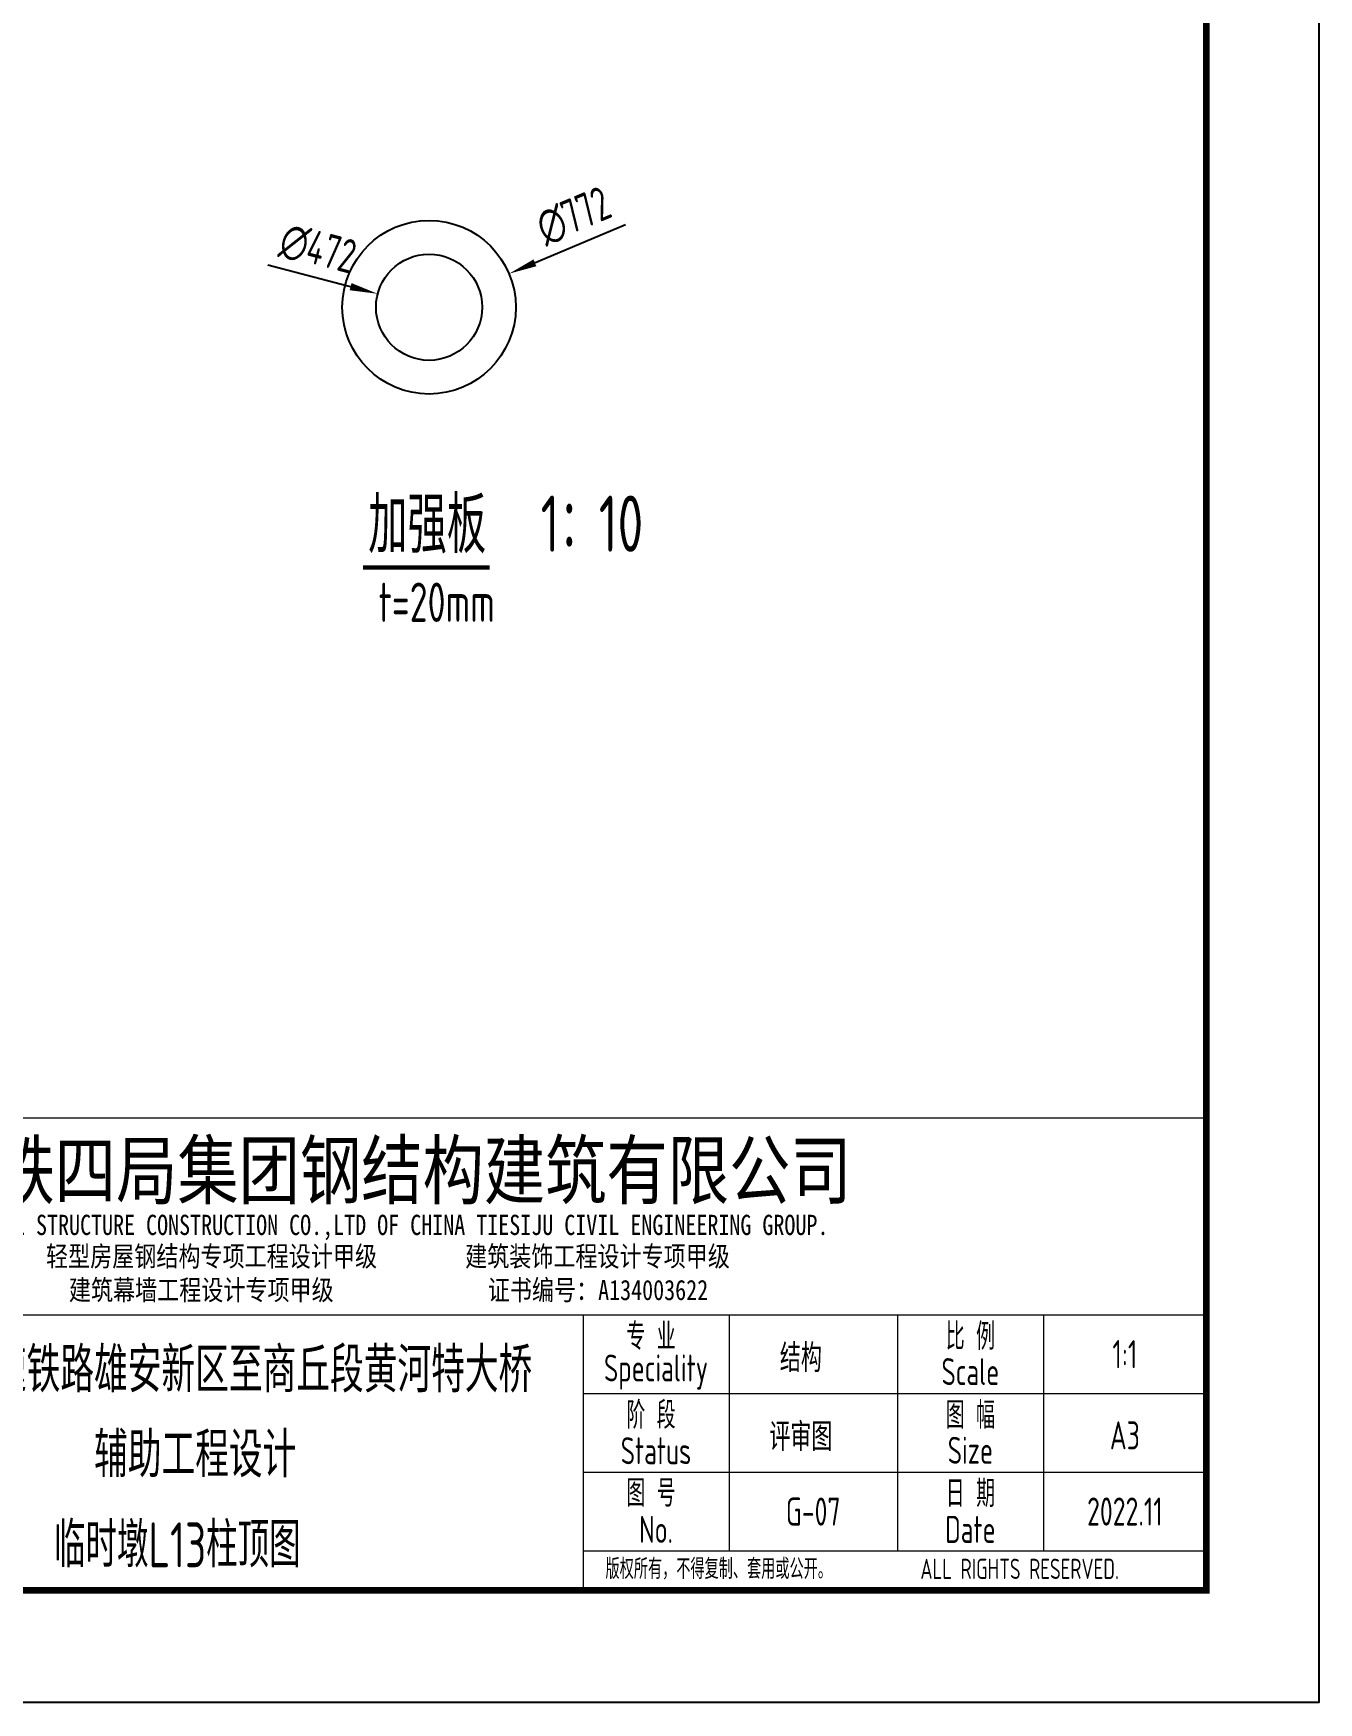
# Model space of a CAD drawing. Extents: x -2876908 to 633791, y -1383861 to 872234.
# Drawn here: x -426803 to -369604, y -432620 to -358370 of the extents above; entities that cross this region are included whole.
import ezdxf
from ezdxf.enums import TextEntityAlignment as Align

# ---------------------------------------------------------------- set-up
doc = ezdxf.new("R2010")
doc.units = 0
doc.header["$LTSCALE"] = 5
doc.header["$MEASUREMENT"] = 0
doc.layers.get('0').update_dxf_attribs({"linetype": 'CONTINUOUS', "lineweight": 25})
doc.layers.get('DEFPOINTS').update_dxf_attribs({"color": 35, "linetype": 'CONTINUOUS', "lineweight": 13})
for name, color, linetype, lineweight in [('1粗实线', 1, 'CONTINUOUS', 30), ('5标注', 3, 'CONTINUOUS', 15), ('6文本', 7, 'CONTINUOUS', 15), ('DIM', 3, 'CONTINUOUS', 0), ('HFZT', 5, 'CONTINUOUS', 15)]:
    doc.layers.add(name, color=color, linetype=linetype, lineweight=lineweight)
for name, color, linetype in [('M_Dim', 3, 'CONTINUOUS'), ('M_Prof', 2, 'CONTINUOUS'), ('XI', 7, 'CONTINUOUS')]:
    doc.layers.add(name, color=color, linetype=linetype)
doc.styles.add('TSSD_Dimension', font='tssdeng.shx', dxfattribs={"width": 0.7, "bigfont": 'hztxt.shx'})
doc.styles.add('TSSD_NORM', font='tssdeng.shx', dxfattribs={"width": 0.7, "bigfont": 'hztxt.shx'})
doc.styles.add('图框-仿宋', font='tssdeng.shx', dxfattribs={"bigfont": 'hztxt.shx'})
doc.styles.add('图框-黑体', font='simhei.ttf', dxfattribs={"width": 0.9})
doc.styles.add('桥梁', font='tssdeng.shx', dxfattribs={"width": 0.75, "bigfont": 'hztxt.shx'})
doc.dimstyles.new('TSAN_100_100', dxfattribs={"dimtxt": 300, "dimasz": 100, "dimexe": 100, "dimexo": 250, "dimgap": 100, "dimtad": 2, "dimzin": 0, "dimdsep": 46, "dimtxsty": 'TSSD_Dimension', "dimblk": 'CLOSEDBLANK', "dimblk1": 'CLOSEDBLANK', "dimblk2": 'CLOSEDBLANK', "dimcen": 0, "dimdle": 100, "dimclrt": 7, "dimadec": 0, "dimazin": 0, "dimtfac": 1, "dimtdec": 0, "dimtix": 1, "dimtmove": 2, "dimatfit": 3, "dimldrblk": 'CLOSEDBLANK', "dimfxl": 1, "dimtolj": 1, "dimtzin": 0, "dimarcsym": 0})

# ---------------------------------------------------------------- blocks, each defined once
blk = doc.blocks.new('施工设计图框')
at = {"color": 7, "linetype": 'Continuous'}
blk.add_lwpolyline([(-395.5, -13.5), (-395.5, 283.5), (24.5, 283.5), (24.5, -13.5), (-395.5, -13.5)], dxfattribs=at)
at = {"layer": '1粗实线', "color": 7, "linetype": 'Continuous', "const_width": 0.6}
blk.add_lwpolyline([(-370.5, -3.5), (-370.5, 273.5), (14.5, 273.5), (14.5, -3.5), (-370.5, -3.5)], dxfattribs=at)
at = {"layer": 'HFZT'}
for p, q in [((14.5, 38.5), (-147.5, 38.5)), ((14.5, -3.5), (14.5, 38.5)), ((-147.5, 21), (14.5, 21)), ((-40.98, 21), (-40.98, -3.5)), ((-40.81, 21), (14.5, 21)), ((-27.98, 21), (-27.98, 0)), ((-13, 21), (-13, 0)), ((0, 21), (0, 0)), ((-40.98, 14), (14.5, 14)), ((-40.98, 7), (14.5, 7)), ((-40.98, 0), (14.5, 0)), ((-147.5, -3.5), (14.5, -3.5))]:
    blk.add_line(p, q, dxfattribs=at)
at = {"layer": 'HFZT', "style": '图框-仿宋', "width": 0.7}
for s, p in [('专 业', (-34.93, 19.2)), ('比 例', (-6.5, 19.2)), ('Speciality', (-34.48, 15.91)), ('Scale', (-6.5, 15.95)), ('阶 段', (-34.93, 12.2)), ('图 幅', (-6.5, 12.2)), ('Status', (-34.48, 8.91)), ('Size', (-6.5, 8.95)), ('图 号', (-34.93, 5.2)), ('日 期', (-6.5, 5.2)), ('No.', (-34.48, 1.91)), ('Date', (-6.5, 1.91))]:
    blk.add_text(s, height=2.4, dxfattribs=at).set_placement(p, align=Align.MIDDLE)
at = {"layer": 'HFZT', "color": 2, "style": '桥梁', "width": 0.75}
for s, p in [('京雄商高速铁路雄安新区至商丘段黄河特大桥', (-75.5, 14.1)), ('辅助工程设计', (-75.5, 6.55))]:
    blk.add_text(s, height=4, dxfattribs=at).set_placement(p, align=Align.CENTER)
at = {"layer": 'HFZT', "color": 2}
for s, style, width, p in [('结构', '桥梁', 0.75, (-21.59, 17.28)), ('评审图', '桥梁', 0.75, (-21.59, 10.28)), ('A3', '图框-仿宋', 0.7, (7.25, 10.28))]:
    blk.add_text(s, height=2.5, dxfattribs=dict(at, style=style, width=width)).set_placement(p, align=Align.MIDDLE)
at = {"layer": 'HFZT', "style": '图框-仿宋', "width": 0.7}
for s, p in [('版权所有，不得复制、套用或公开。', (-38.98, -2.5)), ('ALL RIGHTS RESERVED.', (-10.95, -2.5))]:
    blk.add_text(s, height=1.8, dxfattribs=at).set_placement(p)
at = {"layer": 'HFZT', "color": 2, "style": 'TSSD_NORM', "width": 0.7}
for tag, height, p in [('比例尺', 2.5, (7.25, 17.5)), ('图号', 2.5, (-20.49, 3.5)), ('日期', 2.5, (7.25, 3.5)), ('图名', 4, (-76.24, 0.75))]:
    blk.add_attdef(tag, text='', height=height, dxfattribs=at).set_placement(p, align=Align.MIDDLE)
at = {"layer": 'XI', "color": 5, "style": '图框-黑体', "width": 0.8}
for s, height, p in [('中铁四局集团钢结构建筑有限公司', 5, (-57.99, 31.37)), ('STEEL STRUCTURE CONSTRUCTION CO.,LTD OF CHINA TIESIJU CIVIL ENGINEERING GROUP.', 1.8, (-57.34, 28.1)), ('轻型房屋钢结构专项工程设计甲级        建筑装饰工程设计专项甲级 ', 1.8, (-57.85, 25.31)), ('建筑幕墙工程设计专项甲级              证书编号：A134003622', 1.8, (-58.29, 22.31))]:
    blk.add_text(s, height=height, dxfattribs=at).set_placement(p, align=Align.CENTER)
blk = doc.blocks.new('_ClosedBlank')
at = {"color": 0}
blk.add_lwpolyline([(0, 0, 0, 0.658, 0), (-2.5, 0, 0.658, 0.658, 0)], format="xyseb", dxfattribs=at)
blk = doc.blocks.new('*D365')
at = {"layer": 'DEFPOINTS', "color": 0, "transparency": 16777216}
for p in [(-405634, -369060), (-412753, -372047)]:
    blk.add_point(p, dxfattribs=at)
at = {"layer": 'DIM', "color": 0, "lineweight": -2, "transparency": 16777216}
blk.add_line((-400455, -366887), (-405173, -368867), dxfattribs=at)
at = {"layer": 'DIM', "color": 0, "lineweight": -2, "transparency": 16777216, "xscale": 500, "yscale": 500, "zscale": 500, "rotation": 202.7618941221961}
blk.add_blockref('_ClosedBlank', (-405634, -369060), dxfattribs=at)
at = {"layer": 'DIM', "color": 7, "transparency": 16777216, "insert": (-402759, -366498), "char_height": 1500, "attachment_point": 5, "rotation": 22.76189, "style": 'TSSD_Dimension'}
blk.add_mtext('\\A1;∅772', dxfattribs=at)
blk = doc.blocks.new('*D366')
at = {"layer": 'DEFPOINTS', "color": 0, "transparency": 16777216}
for p in [(-411476, -369954), (-406911, -371153)]:
    blk.add_point(p, dxfattribs=at)
at = {"layer": 'DIM', "color": 0, "lineweight": -2, "transparency": 16777216}
blk.add_line((-416370, -368670), (-411960, -369827), dxfattribs=at)
at = {"layer": 'DIM', "color": 0, "lineweight": -2, "transparency": 16777216, "xscale": 500, "yscale": 500, "zscale": 500, "rotation": 345.2943984689222}
blk.add_blockref('_ClosedBlank', (-411476, -369954), dxfattribs=at)
at = {"layer": 'DIM', "color": 7, "transparency": 16777216, "insert": (-414143, -367962), "char_height": 1500, "attachment_point": 5, "rotation": 345.2944, "style": 'TSSD_Dimension'}
blk.add_mtext('\\A1;∅472', dxfattribs=at)

msp = doc.modelspace()

# ---------------------------------------------------------------- linework, layer by layer
at = {"layer": 'M_Dim'}
msp.add_lwpolyline([(-412134.012, -382124.96, 200, 200, 0), (-406498.572, -382124.96, 200, 200, 0)], format="xyseb", dxfattribs=at)
at = {"layer": 'M_Prof'}
for radius in [3860, 2360]:
    msp.add_circle((-409193.223, -370553.413), radius, dxfattribs=at)

# ---------------------------------------------------------------- block references
at = {"xscale": 500, "yscale": 500, "zscale": 500}
msp.add_blockref('施工设计图框', (-381851.363, -425870.02), dxfattribs=at).add_auto_attribs({'日期': '2022.11', '比例尺': '1:1', '图号': 'G-07', '图名': '临时墩L13柱顶图 '})

# ---------------------------------------------------------------- texts
at = {"layer": '5标注', "color": 7, "style": 'TSSD_NORM', "width": 0.7}
msp.add_text('t=20mm', height=1750, dxfattribs=at).set_placement((-408853.243, -383673.078), align=Align.MIDDLE)
at = {"layer": '6文本', "style": 'TSSD_NORM', "width": 0.7}
for s, p in [('加强板', (-409276.159, -380121.755)), ('1：10', (-401942.701, -380179.431))]:
    msp.add_text(s, height=2500, dxfattribs=at).set_placement(p, align=Align.MIDDLE)

# ---------------------------------------------------------------- dimensions: what is measured, and where the dimension line sits
at = {"layer": 'DIM'}
for p1, p2, picture, middle in [((-412752.609, -372046.856), (-405633.838, -369059.969), '*D365', (-402275.242, -367650.773)), ((-406910.53, -371152.505), (-411475.917, -369954.321), '*D366', (-414460.536, -369171.009))]:
    dim = msp.add_diameter_dim_2p(p1=p1, p2=p2, dimstyle='TSAN_100_100', override={"dimtxt": 1500, "dimasz": 500, "dimexe": 500, "dimexo": 1250, "dimgap": 500, "dimdec": 0, "dimlfac": 0.1, "dimtix": 0, "dimtofl": 0, "dimtmove": 0}, dxfattribs=at)
    dim.commit()
    dim.dimension.update_dxf_attribs({"geometry": picture, "text_midpoint": middle, "dimtype": 163})

doc.saveas('drawing.dxf')
